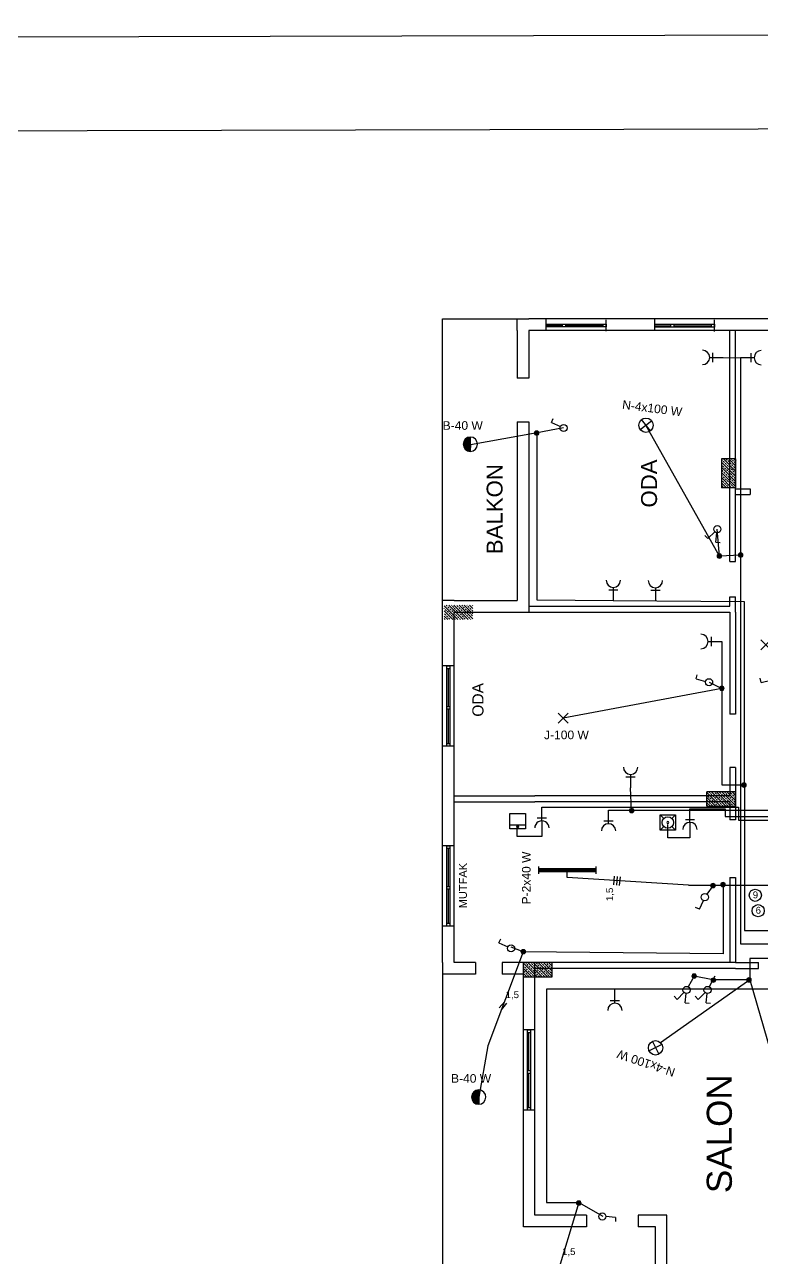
# Model space of a CAD drawing. Header units: centimetres. Extents: x 867 to 19881, y 2761 to 6151.
# Drawn here: x 11435 to 12718, y 4006 to 6151 of the extents above; entities that cross this region are included whole.
import ezdxf

# ---------------------------------------------------------------- set-up
doc = ezdxf.new("R2010")
doc.units = ezdxf.units.CM
for name, color, linetype in [('ELEKTRİK YAZI', 2, 'Continuous'), ('kablo', 6, 'ZAYIF_AKIM_HATTI'), ('KESİT', 3, 'Continuous'), ('KOLON', 10, 'Continuous'), ('SEMBOL', 1, 'Continuous'), ('çerçeveü', 250, 'Continuous')]:
    doc.layers.add(name, color=color, linetype=linetype)
doc.styles.get("Standard").update_dxf_attribs({"font": 'arial.ttf'})
doc.linetypes.add('ZAYIF_AKIM_HATTI', pattern='A,12.7,-5.08,["Z",Standard,S=2.54,R=0,X=-2.54,Y=-1.27],-5.08', length=22.86)

# ---------------------------------------------------------------- blocks, each defined once
blk = doc.blocks.new('Armatür_P 2x40')
at = {"layer": 'SEMBOL'}
for p, q in [((-50, 8.75), (-50, -3.75)), ((50, 5), (-50, 5)), ((50, 0), (-50, 0)), ((50, 8.75), (50, -3.75))]:
    blk.add_line(p, q, dxfattribs=at)
at = {"layer": 'SEMBOL', "const_width": 5}
blk.add_lwpolyline([(-50, 2.5), (50, 2.5)], dxfattribs=at)
blk = doc.blocks.new('Anahtar_Komutatör')
at = {"layer": 'SEMBOL'}
for p, q in [((-6.7, 21.6), (-13.8, 19.3)), ((-6.7, 21.6), (-1.9, 5.9)), ((8.4, 21.6), (2.3, 5.8)), ((8.4, 21.6), (15.3, 18.7))]:
    blk.add_line(p, q, dxfattribs=at)
blk.add_circle((0, 0), 6.25, dxfattribs=at)
blk = doc.blocks.new('Armatür_Avize')
at = {"layer": 'SEMBOL'}
for p, q in [((-8.8, -8.8), (8.8, 8.8)), ((8.8, -8.8), (-8.8, 8.8))]:
    blk.add_line(p, q, dxfattribs=at)
blk.add_circle((0, 0), 12.5, dxfattribs=at)
blk = doc.blocks.new('Anahtar_Adi')
at = {"layer": 'SEMBOL'}
for q in [(0, 6.2), (7.7, 23.1)]:
    blk.add_line((0.3, 23.1), q, dxfattribs=at)
blk.add_circle((0, 0), 6.25, dxfattribs=at)
blk = doc.blocks.new('Buat_Daire')
at = {"layer": 'SEMBOL', "lineweight": 20}
h = blk.add_hatch(color=256, dxfattribs=at)
edge = h.paths.add_edge_path()
edge.add_arc((0, 0), 4.03, 0, 360)
blk.add_circle((0, 0), 4.03, dxfattribs=at)
blk = doc.blocks.new('Armatür_Etanj')
at = {"layer": 'SEMBOL'}
h = blk.add_hatch(color=256, dxfattribs=at)
edge = h.paths.add_edge_path()
edge.add_arc((0, 0), 12.5, 89.5619, 269.5619)
edge.add_line((-0.1, -12.5), (0, 0))
edge.add_line((0, 0), (0.1, 12.5))
for q in [(-0.1, -12.5), (0.1, 12.5)]:
    blk.add_line((0, 0), q, dxfattribs=at)
for start, end in [(89.5619, 269.5619), (269.5619, 89.5619)]:
    blk.add_arc((0, 0), 12.5, start, end, dxfattribs=at)
blk = doc.blocks.new('Ev cihazları_Klima')
at = {"layer": 'SEMBOL'}
h = blk.add_hatch(color=256, dxfattribs=at)
edge = h.paths.add_edge_path()
edge.add_arc((0, -3.3), 1.88, 0, 180)
edge.add_arc((0, -3.3), 1.88, 180, 360)
for p, q in [((-13.5, -27), (-13.5, 0)), ((-13.5, 0), (13.5, 0)), ((13.5, 0), (13.5, -27)), ((-13.5, -6.4), (13.5, -6.4)), ((13.5, -27), (-13.5, -27))]:
    blk.add_line(p, q, dxfattribs=at)
for start, end in [(0, 180), (180, 0)]:
    blk.add_arc((0, -3.3), 1.88, start, end, dxfattribs=at)
blk = doc.blocks.new('Ev cihazları_Bulaşık makinesi')
at = {"layer": 'SEMBOL'}
for p, q in [((-13.5, 0), (-7.1, -6.4)), ((-13.5, -27), (-13.5, 0)), ((-13.5, 0), (13.5, 0)), ((7.1, -6.4), (13.5, 0)), ((13.5, 0), (13.5, -27)), ((-13.5, -27), (-7.1, -20.6)), ((7.1, -20.6), (13.5, -27)), ((13.5, -27), (-13.5, -27))]:
    blk.add_line(p, q, dxfattribs=at)
blk.add_circle((0, -13.5), 10, dxfattribs=at)
for start, end in [(0, 180), (180, 0)]:
    blk.add_arc((0, -13.5), 1.88, start, end, dxfattribs=at)
blk = doc.blocks.new('Priz_Topraklı')
at = {"layer": 'SEMBOL'}
blk.add_line((8, -5), (-8, -5), dxfattribs=at)
blk.add_arc((0, 12.5), 12.5, 180, 0, dxfattribs=at)
blk = doc.blocks.new('Armatür_Lamba')
at = {"layer": 'SEMBOL'}
for p, q in [((8.8, -8.8), (-8.8, 8.8)), ((-8.8, -8.8), (8.8, 8.8))]:
    blk.add_line(p, q, dxfattribs=at)

msp = doc.modelspace()

# ---------------------------------------------------------------- hatches: boundary and pattern name
at = {"layer": 'KOLON'}
h = msp.add_hatch(dxfattribs=at)
h.set_pattern_fill('ANSI33', color=256, angle=90)
h.set_pattern_definition([(135, (15093.213, 3492.621), (-4.490128, -4.490128), []), (135, (15093.213, 3497.1113), (-4.490128, -4.490128), [3.175, -1.5875])])
h.paths.add_polyline_path([(12673.7, 5394.9), (12648.7, 5394.9), (12648.7, 5344.9), (12673.7, 5344.9)])
h = msp.add_hatch(dxfattribs=at)
h.set_pattern_fill('ANSI33', color=256, angle=90)
h.set_pattern_definition([(135, (14638.394, 3358.3954), (-4.490128, -4.490128), []), (135, (14638.394, 3362.8855), (-4.490128, -4.490128), [3.175, -1.5875])])
h.paths.add_polyline_path([(12165.8, 5140.5), (12165.8, 5115.5), (12215.8, 5115.5), (12215.8, 5140.5)])
h = msp.add_hatch(dxfattribs=at)
h.set_pattern_fill('ANSI33', color=256, angle=90)
h.set_pattern_definition([(135, (15095.6724, 3033.61), (-4.490128, -4.490128), []), (135, (15095.6724, 3038.1), (-4.490128, -4.490128), [3.175, -1.5875])])
h.paths.add_polyline_path([(12623.1, 4815.7), (12623.1, 4790.7), (12673.1, 4790.7), (12673.1, 4815.7)])
at = {"layer": 'KOLON', "transparency": 33554687}
h = msp.add_hatch(dxfattribs=at)
h.set_pattern_fill('ANSI33', color=256, angle=90)
h.set_pattern_definition([(135, (14776.175, 2736.4746), (-4.490128, -4.490128), []), (135, (14776.175, 2740.965), (-4.490128, -4.490128), [3.175, -1.5875])])
h.paths.add_polyline_path([(12303.6, 4518.6), (12303.6, 4493.6), (12353.6, 4493.6), (12353.6, 4518.6)])

# ---------------------------------------------------------------- linework, layer by layer
for p, q in [((12163.1, 5638.6), (12313.1, 5638.6)), ((12293.1, 5618.6), (12293.1, 5638.6)), ((12673.1, 5638.6), (12313.1, 5638.6)), ((12342.9, 5638.2), (12342.9, 5619.1)), ((12342.9, 5629.6), (12442.5, 5629.6)), ((12342.9, 5627.1), (12371.8, 5627.1)), ((12442.5, 5624.6), (12342.9, 5624.6)), ((12376.8, 5627.1), (12442.5, 5627.1)), ((12447.5, 5617.1), (12447.5, 5637.1)), ((12531.7, 5638.6), (12531.7, 5618.6)), ((12531.7, 5629.2), (12631.2, 5629.2)), ((12531.7, 5626.7), (12560.5, 5626.7)), ((12631.2, 5624.2), (12531.7, 5624.2)), ((12565.5, 5626.7), (12631.2, 5626.7)), ((12636.2, 5616.7), (12636.2, 5636.7)), ((13258.1, 5638.6), (12673.1, 5638.6)), ((12293.1, 5618.6), (12293.1, 5535.7)), ((12673.1, 5618.6), (12313.1, 5618.6)), ((12313.1, 5618.6), (12313.1, 5535.7)), ((12663.1, 5216.7), (12663.1, 5618.6)), ((12673.1, 5216.7), (12673.1, 5618.6)), ((13068.1, 5618.6), (12673.1, 5618.6)), ((12313.1, 5535.7), (12293.1, 5535.7)), ((12293.1, 5459.2), (12293.1, 5148.6)), ((12293.1, 5459.2), (12313.1, 5459.2)), ((12313.1, 5459.2), (12313.1, 5128.6)), ((12663.1, 5216.7), (12673.1, 5216.7)), ((12183.1, 5148.6), (12163.1, 5148.6)), ((12183.1, 5148.6), (12293.1, 5148.6)), ((12663.1, 5138.6), (12663.1, 5154.9)), ((12663.1, 5154.9), (12673.1, 5154.9)), ((12673.1, 5128.6), (12673.1, 5154.9)), ((12163.1, 4798.6), (12163.1, 5128.6)), ((12183.1, 4798.6), (12183.1, 5128.6)), ((12183.1, 5128.6), (12663.1, 5128.6)), ((12313.1, 5138.6), (12663.1, 5138.6)), ((12663.1, 5128.6), (12663.1, 4951.1)), ((12673.1, 5128.6), (12673.1, 4951.1)), ((12183.1, 5035), (12163.1, 5035)), ((12170.6, 4900), (12170.6, 5030)), ((12173.1, 4964.3), (12173.1, 5030)), ((12175.6, 5030), (12175.6, 4900)), ((12173.1, 4900), (12173.1, 4959.3)), ((12673.1, 4951.1), (12663.1, 4951.1)), ((12183.1, 4895), (12163.1, 4895)), ((12170.6, 4895), (12170.6, 4900)), ((12170.6, 4900), (12175.6, 4900)), ((12173.1, 4895), (12170.6, 4895)), ((12175.6, 4900), (12175.6, 4895)), ((12183.1, 4808.6), (12323.6, 4808.6)), ((12663.1, 4808.6), (12323.6, 4808.6)), ((12163.1, 4518.6), (12163.1, 4798.6)), ((12183.1, 4518.6), (12183.1, 4798.6)), ((12183.1, 4798.6), (12323.6, 4798.6)), ((12663.1, 4798.6), (12323.6, 4798.6)), ((12183.1, 4722), (12163.1, 4722)), ((12183.1, 4582), (12183.1, 4722)), ((12170.6, 4587), (12170.6, 4717)), ((12173.1, 4651.2), (12173.1, 4717)), ((12175.6, 4717), (12175.6, 4587)), ((12663.1, 4666.9), (12663.1, 4518.6)), ((12673.1, 4666.9), (12673.1, 4518.6)), ((12173.1, 4587), (12173.1, 4646.2)), ((12183.1, 4582), (12163.1, 4582)), ((12170.6, 4582), (12170.6, 4587)), ((12170.6, 4587), (12175.6, 4587)), ((12173.1, 4582), (12170.6, 4582)), ((12175.6, 4587), (12175.6, 4582)), ((12163.1, 4518.6), (12163.1, 3849.1)), ((12220, 4518.6), (12183.1, 4518.6)), ((12220, 4518.6), (12220, 4498.6)), ((12673.1, 4518.6), (12266.7, 4518.6)), ((12266.7, 4518.6), (12266.7, 4498.6)), ((12323.6, 4079.1), (12323.6, 4518.6)), ((12673.1, 4518.6), (12323.6, 4518.6)), ((12673.1, 4508.6), (12323.6, 4508.6)), ((12673.1, 4518.6), (12713.1, 4518.6)), ((12673.1, 4508.6), (12713.1, 4508.6)), ((12183.1, 4498.6), (12163.1, 4498.6)), ((12220, 4498.6), (12183.1, 4498.6)), ((12303.6, 4498.6), (12266.7, 4498.6)), ((12303.6, 4059.1), (12303.6, 4498.6)), ((12323.4, 4401.6), (12303.4, 4401.6)), ((12310.9, 4266.6), (12310.9, 4396.6)), ((12313.4, 4330.8), (12313.4, 4396.6)), ((12315.9, 4396.6), (12315.9, 4266.6)), ((12413.6, 4079.1), (12323.6, 4079.1)), ((12413.6, 4079.1), (12413.6, 4059.1)), ((12553.6, 4079.1), (12503.6, 4079.1)), ((12503.6, 4079.1), (12503.6, 4059.1)), ((12553.6, 3869.1), (12553.6, 4079.1)), ((12413.6, 4059.1), (12303.6, 4059.1)), ((12533.6, 4059.1), (12503.6, 4059.1)), ((12533.6, 3869.1), (12533.6, 4059.1))]:
    msp.add_line(p, q)
at = {"linetype": 'ByBlock'}
for p, q in [((12313.4, 4266.6), (12313.4, 4325.8)), ((12323.4, 4261.6), (12303.4, 4261.6)), ((12310.9, 4266.6), (12315.9, 4266.6)), ((12313.4, 4261.6), (12310.9, 4261.6))]:
    msp.add_line(p, q, dxfattribs=at)
for points in [[(12371.8, 5629.6), (12376.8, 5629.6), (12376.8, 5624.6), (12371.8, 5624.6)], [(12442.5, 5629.6), (12447.5, 5629.6), (12447.5, 5624.6), (12442.5, 5624.6)], [(12560.5, 5629.2), (12565.5, 5629.2), (12565.5, 5624.2), (12560.5, 5624.2)], [(12631.2, 5629.2), (12636.2, 5629.2), (12636.2, 5624.2), (12631.2, 5624.2)], [(12170.6, 5030), (12170.6, 5035), (12175.6, 5035), (12175.6, 5030)], [(12170.6, 4959.3), (12170.6, 4964.3), (12175.6, 4964.3), (12175.6, 4959.3)], [(12170.6, 4895), (12170.6, 4900), (12175.6, 4900), (12175.6, 4895)], [(12170.6, 4717), (12170.6, 4722), (12175.6, 4722), (12175.6, 4717)], [(12170.6, 4646.2), (12170.6, 4651.2), (12175.6, 4651.2), (12175.6, 4646.2)], [(12170.6, 4582), (12170.6, 4587), (12175.6, 4587), (12175.6, 4582)], [(12310.9, 4396.6), (12310.9, 4401.6), (12315.9, 4401.6), (12315.9, 4396.6)]]:
    msp.add_lwpolyline(points, close=True)
for points in [[(12310.9, 4325.8), (12310.9, 4330.8), (12315.9, 4330.8), (12315.9, 4325.8)], [(12310.9, 4261.6), (12310.9, 4266.6), (12315.9, 4266.6), (12315.9, 4261.6)]]:
    msp.add_lwpolyline(points, close=True, dxfattribs=at)
at = {"layer": 'kablo', "linetype": 'ByBlock'}
for p, q in [((12628, 5571.5), (12651.6, 5571.5)), ((12705.4, 5571.1), (12681.8, 5571.1)), ((12673.1, 5343.1), (12698.5, 5343.1)), ((12698.5, 5343.1), (12698.5, 5333.1)), ((12673.1, 5333.1), (12698.5, 5333.1)), ((12663.1, 4858.1), (12663.1, 4808.6)), ((12673.1, 4858.1), (12663.1, 4858.1)), ((12673.1, 4858.1), (12673.1, 4798.6)), ((12663.1, 4798.6), (12663.1, 4766.9)), ((12673.1, 4798.6), (12673.1, 4766.9)), ((12673.1, 4766.9), (12663.1, 4766.9)), ((12663.1, 4666.9), (12663.1, 4666.9)), ((12663.1, 4666.9), (12673.1, 4666.9)), ((12633.8, 4652.5), (12623.2, 4637.5)), ((12713.1, 4508.6), (12713.1, 4518.6)), ((12637.2, 4495.2), (12627.3, 4476.5))]:
    msp.add_line(p, q, dxfattribs=at)
at = {"layer": 'kablo', "color": 6, "linetype": 'ByBlock'}
for p, q in [((12628, 5571.5), (12651.6, 5571.5)), ((12651.6, 5571.5), (12681.8, 5571.1)), ((12705.4, 5571.1), (12681.8, 5571.1)), ((12681.8, 5571.1), (12681.8, 4551.4)), ((12645, 5225.9), (12517.1, 5453.6)), ((12645, 5225.9), (12641.3, 5272.7)), ((12681.8, 5227.7), (12645, 5225.9)), ((12681.8, 4551.4), (12900.3, 4551.4))]:
    msp.add_line(p, q, dxfattribs=at)
at = {"layer": 'kablo', "color": 244, "linetype": 'ByBlock', "true_color": 0x991b1e}
for p, q in [((12373.7, 5448.8), (12327.7, 5440.6)), ((12327.7, 5440.6), (12211.3, 5419.7)), ((12327.7, 5149.1), (12327.7, 5440.6)), ((12460.2, 5171.4), (12460.2, 5147.8)), ((12460.2, 5171.4), (12460.2, 5147.8)), ((12533.5, 5170.9), (12533.5, 5147.3)), ((12533.5, 5170.9), (12533.5, 5147.3)), ((12460.2, 5148.1), (12327.7, 5149.1)), ((12688.5, 5146.3), (12460.2, 5148.1)), ((12688.5, 4827.8), (12688.5, 5146.3)), ((12625.3, 5077.3), (12648.9, 5077.3)), ((12625.3, 5077.3), (12648.9, 5077.3)), ((12648.9, 5077.3), (12648.9, 4827.8)), ((12626.9, 5006.3), (12648.9, 4995.5)), ((12648.9, 4995.5), (12372.8, 4943.8)), ((12648.9, 4827.8), (12688.5, 4827.8)), ((12688.5, 4827.8), (12688.5, 4574.6)), ((12688.5, 4574.6), (12882.3, 4574.6))]:
    msp.add_line(p, q, dxfattribs=at)
at = {"layer": 'kablo', "color": 116, "linetype": 'ByBlock', "true_color": 0x136734}
for p, q in [((12490.3, 4846.1), (12490.3, 4822.5)), ((12492, 4783), (12490.3, 4822.5)), ((12451.9, 4760.3), (12451.9, 4783.9)), ((12451.9, 4760.3), (12451.9, 4783.9))]:
    msp.add_line(p, q, dxfattribs=at)
at = {"layer": 'kablo', "color": 219, "linetype": 'ByBlock', "true_color": 0x642165}
for p, q in [((12335.9, 4765.3), (12335.9, 4789)), ((12335.9, 4765.3), (12335.9, 4789)), ((12335.9, 4765.3), (12335.9, 4738.1)), ((12292.8, 4738.1), (12292.8, 4751.1)), ((12335.9, 4738.1), (12292.8, 4738.1))]:
    msp.add_line(p, q, dxfattribs=at)
at = {"layer": 'kablo', "color": 32, "linetype": 'ByBlock', "true_color": 0xcd6928}
for p, q in [((12593.6, 4762.6), (12593.6, 4786.2)), ((12593.6, 4762.6), (12593.6, 4786.2)), ((12593.6, 4762.6), (12593.6, 4735.7)), ((12555.4, 4735.7), (12555.4, 4758.9)), ((12593.6, 4735.7), (12555.4, 4735.7))]:
    msp.add_line(p, q, dxfattribs=at)
at = {"layer": 'kablo', "color": 40, "linetype": 'ByBlock', "true_color": 0xf8d731}
for p, q in [((12380, 4666.8), (12380, 4676.8)), ((12591.1, 4653.5), (12380, 4666.8)), ((12591.1, 4653.5), (12686.4, 4653.5)), ((12651.2, 4653.5), (12651.2, 4534.1)), ((12686.4, 4653.5), (12886.4, 4653.5)), ((12303.5, 4537.6), (12241.5, 4373.5)), ((12303.5, 4537.6), (12282.6, 4545.4)), ((12651.2, 4534.1), (12303.5, 4537.6)), ((12600.7, 4495.2), (12590.7, 4476.5)), ((12633.7, 4488.5), (12600.7, 4495.2)), ((12697.9, 4488.5), (12633.7, 4488.5)), ((12463, 4447.9), (12463, 4471.6)), ((12463, 4447.9), (12463, 4471.6)), ((12241.5, 4373.5), (12225.9, 4284.6)), ((12400, 4101), (12441.9, 4077.3))]:
    msp.add_line(p, q, dxfattribs=at)
at = {"layer": 'kablo', "color": 219, "linetype": 'ByBlock', "true_color": 0x642165}
msp.add_lwpolyline([(12335.9, 4789), (12678.3, 4789), (12678.3, 4766.3), (12894.8, 4766.3), (12894.8, 4640.4)], dxfattribs=at)
at = {"layer": 'kablo', "color": 116, "linetype": 'ByBlock', "true_color": 0x136734}
for points in [[(12451.9, 4783.9), (12690.3, 4783.9)], [(12690.3, 4783.9), (12905.8, 4783.9), (12905.8, 4743)]]:
    msp.add_lwpolyline(points, dxfattribs=at)
at = {"layer": 'kablo', "color": 32, "linetype": 'ByBlock', "true_color": 0xcd6928}
msp.add_lwpolyline([(12593.6, 4786.2), (12654.8, 4786.2), (12654.8, 4772.6), (12889.6, 4772.6), (12889.6, 4640.4)], dxfattribs=at)
at = {"layer": 'kablo', "color": 40, "linetype": 'ByBlock', "true_color": 0xf8d731}
for points in [[(12841.6, 4653.5), (12841.6, 4525.9), (12697.9, 4525.9), (12697.9, 4488.5), (12542.3, 4379)], [(12755.1, 4525.9), (12755.1, 4472.1), (12343.8, 4472.1), (12343.8, 4101), (12400, 4101), (12346.6, 3924.8)], [(12697.9, 4488.5), (12812.4, 4094.3)]]:
    msp.add_lwpolyline(points, dxfattribs=at)
at = {"layer": 'KESİT'}
for p, q in [((12461.4, 4654.1), (12462.4, 4669.1)), ((12467.1, 4668.3), (12465.6, 4653.4)), ((12472.1, 4667.8), (12470.6, 4652.8)), ((12261.5, 4439.7), (12271.3, 4451.1)), ((12265.3, 4436.5), (12275.1, 4447.8))]:
    msp.add_line(p, q, dxfattribs=at)
for centre in [(12707.4, 4635.7), (12712.4, 4608.9)]:
    msp.add_circle(centre, 10.6, dxfattribs=at)
at = {"layer": 'KOLON'}
for p, q in [((12673.7, 5394.9), (12648.7, 5394.9)), ((12648.7, 5394.9), (12648.7, 5344.9)), ((12673.7, 5344.9), (12673.7, 5394.9)), ((12673.7, 5344.9), (12648.7, 5344.9)), ((12673.1, 4815.7), (12623.1, 4815.7)), ((12623.1, 4790.7), (12623.1, 4815.7)), ((12673.1, 4790.7), (12673.1, 4815.7)), ((12623.1, 4790.7), (12673.1, 4790.7)), ((12353.6, 4518.6), (12303.6, 4518.6)), ((12303.6, 4493.6), (12303.6, 4518.6)), ((12353.6, 4493.6), (12353.6, 4518.6)), ((12303.6, 4493.6), (12353.6, 4493.6))]:
    msp.add_line(p, q, dxfattribs=at)
at = {"layer": 'çerçeveü', "color": 0}
msp.add_line((12163.1, 5128.6), (12163.1, 5638.6), dxfattribs=at)
at = {"layer": 'çerçeveü'}
for points in [[(866.9, 6102.8), (19880.6, 6150.6), (19880.6, 2808.6), (866.9, 2760.9)], [(1029.9, 5940.3), (19721.4, 5986.9), (19721.4, 2971.1), (1029.9, 2924.5)]]:
    msp.add_lwpolyline(points, close=True, dxfattribs=at)

# ---------------------------------------------------------------- block references
at = {"layer": 'kablo', "linetype": 'ByBlock'}
for name, p, rotation in [('Buat_Daire', (12633.8, 4652.5), 114.4159237095633), ('Anahtar_Adi', (12619.6, 4632.4), 156.2874056367343)]:
    msp.add_blockref(name, p, dxfattribs=dict(at, rotation=rotation))
at = {"layer": 'SEMBOL'}
for name, p, rotation in [('Priz_Topraklı', (12628, 5571.5), 90), ('Priz_Topraklı', (12705.4, 5571.1), 270), ('Anahtar_Adi', (12373.7, 5448.8), 66.16395357381238), ('Armatür_Avize', (12517.1, 5453.6), 352.7144069963493), ('Anahtar_Komutatör', (12641.3, 5272.7), 156.190734137762), ('Priz_Topraklı', (12625.3, 5077.3), 90), ('Anahtar_Adi', (12626.9, 5006.3), 75.55223119739941), ('Anahtar_Adi', (12740.2, 5011.9), 104.9932563813046), ('Ev cihazları_Klima', (12293.6, 4751.1), 180), ('Priz_Topraklı', (12335.9, 4765.3), 179.999999999991), ('Priz_Topraklı', (12451.9, 4760.3), 180), ('Priz_Topraklı', (12593.6, 4762.6), 180), ('Anahtar_Adi', (12282.2, 4543.4), 66.16395357381238), ('Anahtar_Komutatör', (12587.7, 4471), 156.190734137762), ('Anahtar_Komutatör', (12624.3, 4471), 156.190734137762), ('Armatür_Avize', (12533.7, 4370.3), 161.2750089972292), ('Anahtar_Adi', (12441.1, 4076.9), 266.7982268679011)]:
    msp.add_blockref(name, p, dxfattribs=dict(at, rotation=rotation))
for name, p in [('Armatür_Etanj', (12211.3, 5420.6)), ('Buat_Daire', (12326.7, 5439.9)), ('Buat_Daire', (12645, 5225.9)), ('Buat_Daire', (12681.8, 5227.7)), ('Priz_Topraklı', (12460.2, 5171.4)), ('Priz_Topraklı', (12533.5, 5170.9)), ('Armatür_Lamba', (12725.6, 5071.4)), ('Buat_Daire', (12649.1, 4995.9)), ('Armatür_Lamba', (12372.8, 4943.8)), ('Priz_Topraklı', (12490.3, 4846.1)), ('Buat_Daire', (12687.6, 4827.5)), ('Buat_Daire', (12492, 4783)), ('Ev cihazları_Bulaşık makinesi', (12555.2, 4775.8)), ('Armatür_P 2x40', (12380, 4676.8)), ('Buat_Daire', (12651.2, 4654.3)), ('Buat_Daire', (12303.5, 4537.6)), ('Buat_Daire', (12601, 4495.1)), ('Buat_Daire', (12634.5, 4488)), ('Buat_Daire', (12696.3, 4488.5)), ('Armatür_Etanj', (12225.9, 4284.6)), ('Buat_Daire', (12400.1, 4100.3))]:
    msp.add_blockref(name, p, dxfattribs=at)
at = {"layer": 'SEMBOL', "color": 40, "true_color": 0xf8d731, "rotation": 180}
msp.add_blockref('Priz_Topraklı', (12463, 4447.9), dxfattribs=at)

# ---------------------------------------------------------------- texts
at = {"attachment_point": 1, "rotation": 90}
for s, width, gutter_width, insert, char_height in [('ODA', 4890.778, 97, (12214.8, 4946.4), 19.4), ('MUTFAK', 3454.555, 68.5, (12191.6, 4613.2), 13.71)]:
    msp.add_mtext_dynamic_manual_height_columns(s, width=width, gutter_width=gutter_width, heights=[0], dxfattribs=dict(at, insert=insert, char_height=char_height))
at = {"layer": 'ELEKTRİK YAZI'}
for s, height, rotation, p in [('N-4x100 W', 15, 352.7144, (12475, 5482.4)), ('P-2x40 W', 15, 90, (12316.2, 4619.8)), ('1,5', 12, 90, (12459.8, 4625.6)), ('N-4x100 W', 15, 161.275, (12569.2, 4333.7))]:
    msp.add_text(s, height=height, rotation=rotation, dxfattribs=at).set_placement(p)
for s, height, p in [('B-40 W', 15, (12163.1, 5445.6)), ('J-100 W', 15, (12339.6, 4907.3)), ('9', 12, (12703, 4630.4)), ('6', 12, (12708, 4603.7)), ('1,5', 12, (12272.7, 4456.8)), ('B-40 W', 15, (12177.7, 4309.6)), ('1,5', 12, (12371, 4009.7))]:
    msp.add_text(s, height=height, dxfattribs=at).set_placement(p)
at = {"layer": 'kablo', "linetype": 'ByBlock', "attachment_point": 1, "rotation": 90}
for s, width, gutter_width, insert, char_height in [('ODA', 6975.179, 138.4, (12508.6, 5310.3), 27.67), ('BALKON', 6975.179, 138.4, (12239.7, 5229.1), 27.67), ('SALON', 11003.035, 218.3, (12622.9, 4117.5), 43.65)]:
    msp.add_mtext_dynamic_manual_height_columns(s, width=width, gutter_width=gutter_width, heights=[0], dxfattribs=dict(at, insert=insert, char_height=char_height))

doc.saveas('drawing.dxf')
